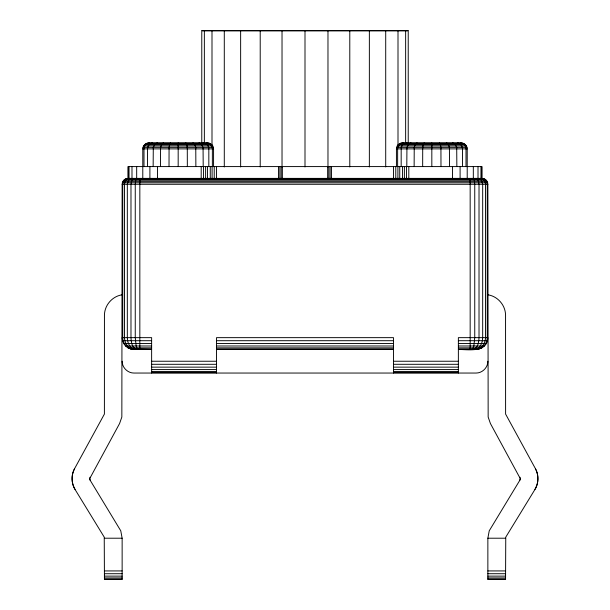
<?xml version="1.0" encoding="UTF-8"?>
<svg xmlns="http://www.w3.org/2000/svg" width="610" height="610" viewBox="0 0 610 610"><rect width="100%" height="100%" fill="white"/><g stroke="black" fill="none" stroke-linecap="round" stroke-linejoin="round"><path stroke-width="0.91" d="M487.863 294.798C497.745 296.269 505.515 305.244 505.56 315.233L505.599 414.068L535.45 468.709C538.958 475.099 538.737 483.227 534.955 489.449L505.759 537.151L505.56 579.5L487.863 579.5L487.863 538.211L489.235 530.807L519.872 480.192L520.307 478.652L490.417 423.523L488.153 417.019L487.863 184.281C487.886 181.124 485.118 178.364 481.961 178.379L128.039 178.379C124.882 178.364 122.114 181.124 122.137 184.281L121.847 417.019L119.583 423.523L89.693 478.652L90.127 480.192L120.765 530.807L122.137 538.211L122.137 579.5L104.44 579.5L104.241 537.151L75.045 489.449C71.263 483.227 71.042 475.099 74.55 468.709L104.401 414.068L104.44 315.233C104.485 305.244 112.255 296.269 122.137 294.798M142.786 178.379L142.786 148.886C142.763 145.729 145.523 142.969 148.68 142.992L207.667 142.992C210.824 142.969 213.591 145.729 213.569 148.886L213.569 166.583M396.431 166.583L396.431 148.886C396.408 145.729 399.176 142.969 402.333 142.992L461.32 142.992C464.477 142.969 467.237 145.729 467.214 148.886L467.214 178.379M458.369 349.446C468.35 349.515 487.352 352.999 487.863 337.65L458.369 337.65L458.369 373.046M487.863 361.242C487.901 367.555 482.38 373.084 476.067 373.046L133.933 373.046C127.62 373.084 122.099 367.555 122.137 361.242M74.55 468.709C71.141 475.175 71.332 483.15 75.045 489.449M90.059 477.233L89.693 478.72L90.127 480.192M519.872 480.192L520.307 478.72L519.941 477.233M534.955 489.449C538.668 483.15 538.859 475.175 535.45 468.709M170.541 142.992L169.778 143.777L169.069 147.361L169.016 166.583M136.777 178.379L135.702 180.11L135.252 184.281L135.252 337.65L136.152 345.992L136.777 347.868L138.31 349.446M424.194 142.992L423.424 143.777L422.715 147.361L422.661 166.583M471.69 349.446L473.223 347.868L473.848 345.992L474.748 337.65L474.748 184.281L474.298 180.11L473.223 178.379M163.427 142.992L161.955 143.777L160.582 147.361L160.483 166.583M133.933 178.379L131.851 180.11L130.982 184.281L130.982 337.65C131.203 341.913 131.897 348.31 136.884 349.446M417.08 142.992L415.601 143.777L414.228 147.361L414.129 166.583M473.116 349.446C478.103 348.31 478.797 341.913 479.018 337.65L479.018 184.281L478.149 180.11L476.067 178.379M157.319 142.992L155.237 143.777L153.293 147.361L153.148 166.583M131.493 178.379L128.542 180.11L127.322 184.281L127.322 337.65C127.307 342.675 129.968 349.05 135.664 349.446M410.972 142.992L408.883 143.777L406.939 147.361L406.794 166.583M474.336 349.446C480.032 349.05 482.693 342.675 482.678 337.65L482.678 184.281L481.458 180.11L478.507 178.379M152.637 142.992C149.602 143.037 147.483 146.034 147.528 148.886L147.528 166.583M129.617 178.379C126.59 178.433 124.471 181.422 124.509 184.281L124.509 337.65C124.432 343.361 128.672 349.355 134.726 349.446M406.283 142.992C403.256 143.037 401.136 146.034 401.174 148.886L401.174 166.583M475.274 349.446C481.328 349.355 485.568 343.361 485.491 337.65L485.491 184.281C485.529 181.422 483.41 178.433 480.383 178.379M149.686 142.992C146.56 142.984 143.96 145.805 143.99 148.886L143.99 166.583M128.435 178.379C125.317 178.372 122.709 181.2 122.74 184.281L122.74 337.65C122.686 343.811 127.886 349.461 134.139 349.446M403.332 142.992C400.213 142.984 397.606 145.805 397.636 148.886L397.636 166.583M475.861 349.446C482.113 349.461 487.314 343.811 487.26 337.65L487.26 184.281C487.291 181.2 484.683 178.372 481.564 178.379M201.773 30.5L408.227 30.5M147.155 143.19L209.2 143.19M400.8 143.19L462.845 143.19M145.729 143.777L210.618 143.777M399.382 143.777L464.271 143.777M144.509 144.715L211.838 144.715M398.162 144.715L465.491 144.715M143.571 145.942L212.776 145.942M397.224 145.942L466.429 145.942M142.984 147.361L213.37 147.361M396.63 147.361L467.016 147.361M142.786 148.886L213.569 148.886M396.431 148.886L467.214 148.886M126.506 178.585L483.494 178.585M125.088 179.172L484.912 179.172M123.868 180.11L486.132 180.11M122.93 181.33L487.07 181.33M122.335 182.756L487.664 182.756M122.137 184.281L487.863 184.281M151.631 373.046L151.631 337.65L122.137 337.65L122.541 340.7L151.631 340.7M216.519 340.7L393.48 340.7M458.369 340.7L487.459 340.7M122.541 340.7L123.716 343.552L151.631 343.552M216.519 343.552L393.48 343.552M458.369 343.552L486.284 343.552M123.716 343.552L125.591 345.992L151.631 345.992M216.519 345.992L393.48 345.992M458.369 345.992L484.409 345.992M125.591 345.992L128.039 347.868L151.631 347.868M216.519 347.868L393.48 347.868M458.369 347.868L481.961 347.868M128.039 347.868L130.883 349.042L151.631 349.042M216.519 349.042L393.48 349.042M458.369 349.042L479.117 349.042M151.631 349.446L130.883 349.042M216.519 349.446L393.48 349.446M151.631 361.242L216.519 361.242M393.48 361.242L458.369 361.242M151.631 364.3L216.519 364.3M393.48 364.3L458.369 364.3M151.631 367.144L216.519 367.144M393.48 367.144L458.369 367.144M151.631 369.584L216.519 369.584M393.48 369.584L458.369 369.584M151.631 371.459L216.519 371.459M393.48 371.459L458.369 371.459M151.631 372.641L216.519 372.641M393.48 372.641L458.369 372.641M104.44 538.211L122.137 538.211M487.863 538.211L505.56 538.211M104.44 570.929L122.137 570.929M487.863 570.929L505.56 570.929M104.44 573.72L122.137 573.72M487.863 573.72L505.56 573.72M104.44 576.122L122.137 576.122M487.863 576.122L505.56 576.122M104.44 577.952L122.137 577.952M487.863 577.952L505.56 577.952M104.44 579.103L122.137 579.103M487.863 579.103L505.56 579.103M460.314 142.992C463.44 142.984 466.04 145.805 466.009 148.886L466.009 166.583M206.668 142.992C209.787 142.984 212.394 145.805 212.364 148.886L212.364 166.583M457.363 142.992C460.397 143.037 462.517 146.034 462.471 148.886L462.471 166.583M203.717 142.992C206.744 143.037 208.864 146.034 208.826 148.886L208.826 166.583M452.681 142.992L454.763 143.777L456.707 147.361L456.852 166.583M199.028 142.992L201.117 143.777L203.061 147.361L203.206 166.583M446.573 142.992L448.045 143.777L449.417 147.361L449.517 166.583M192.92 142.992L194.399 143.777L195.772 147.361L195.871 166.583M439.459 142.992L440.222 143.777L440.931 147.361L440.984 166.583M185.806 142.992L186.576 143.777L187.285 147.361L187.339 166.583M481.961 178.379L481.961 166.583L128.039 166.583L128.039 178.379M481.664 166.583L481.664 178.379M480.962 166.583L480.962 178.379M478.011 166.583L478.011 178.379M473.322 166.583L473.322 178.379M470.165 178.379L470.165 349.446M460.1 166.583L460.1 178.379M452.467 166.583L452.467 178.379M431.827 142.992L431.827 166.583M408.807 166.583L408.807 178.379M408.227 143.182L408.227 30.912L201.773 30.912L201.773 143.182M406.519 166.583L406.519 178.379M405.642 30.912L405.642 143.182M404.384 166.583L404.384 178.379M402.554 166.583L402.554 178.379M399.741 166.583L399.741 178.379M398.002 30.912L398.002 146.034M397.903 166.583L397.903 178.379M395.776 166.583L395.776 178.379M393.48 166.583L393.48 178.379M393.48 373.046L393.48 337.65L216.519 337.65L216.519 373.046M385.711 30.912L385.711 166.965M369.363 30.912L369.363 166.965M349.789 30.912L349.789 166.965M331.543 166.583L331.543 178.379M330.14 166.583L330.14 178.379M328.813 166.583L328.813 178.379M327.974 30.912L327.974 166.965M327.646 166.583L327.646 178.379M305 30.912L305 166.965M282.354 166.583L282.354 178.379M282.026 30.912L282.026 166.965M281.187 166.583L281.187 178.379M279.86 166.583L279.86 178.379M278.457 166.583L278.457 178.379M260.211 30.912L260.211 166.965M240.637 30.912L240.637 166.965M224.289 30.912L224.289 166.965M216.519 166.583L216.519 178.379M214.224 166.583L214.224 178.379M212.097 166.583L212.097 178.379M211.998 30.912L211.998 146.034M210.259 166.583L210.259 178.379M207.446 166.583L207.446 178.379M205.616 166.583L205.616 178.379M204.358 30.912L204.358 143.182M203.481 166.583L203.481 178.379M201.193 166.583L201.193 178.379M178.173 142.992L178.173 166.583M157.532 166.583L157.532 178.379M149.9 166.583L149.9 178.379M139.835 178.379L139.835 349.446M136.678 166.583L136.678 178.379M131.989 166.583L131.989 178.379M129.038 166.583L129.038 178.379M128.336 166.583L128.336 178.379"/></g></svg>
